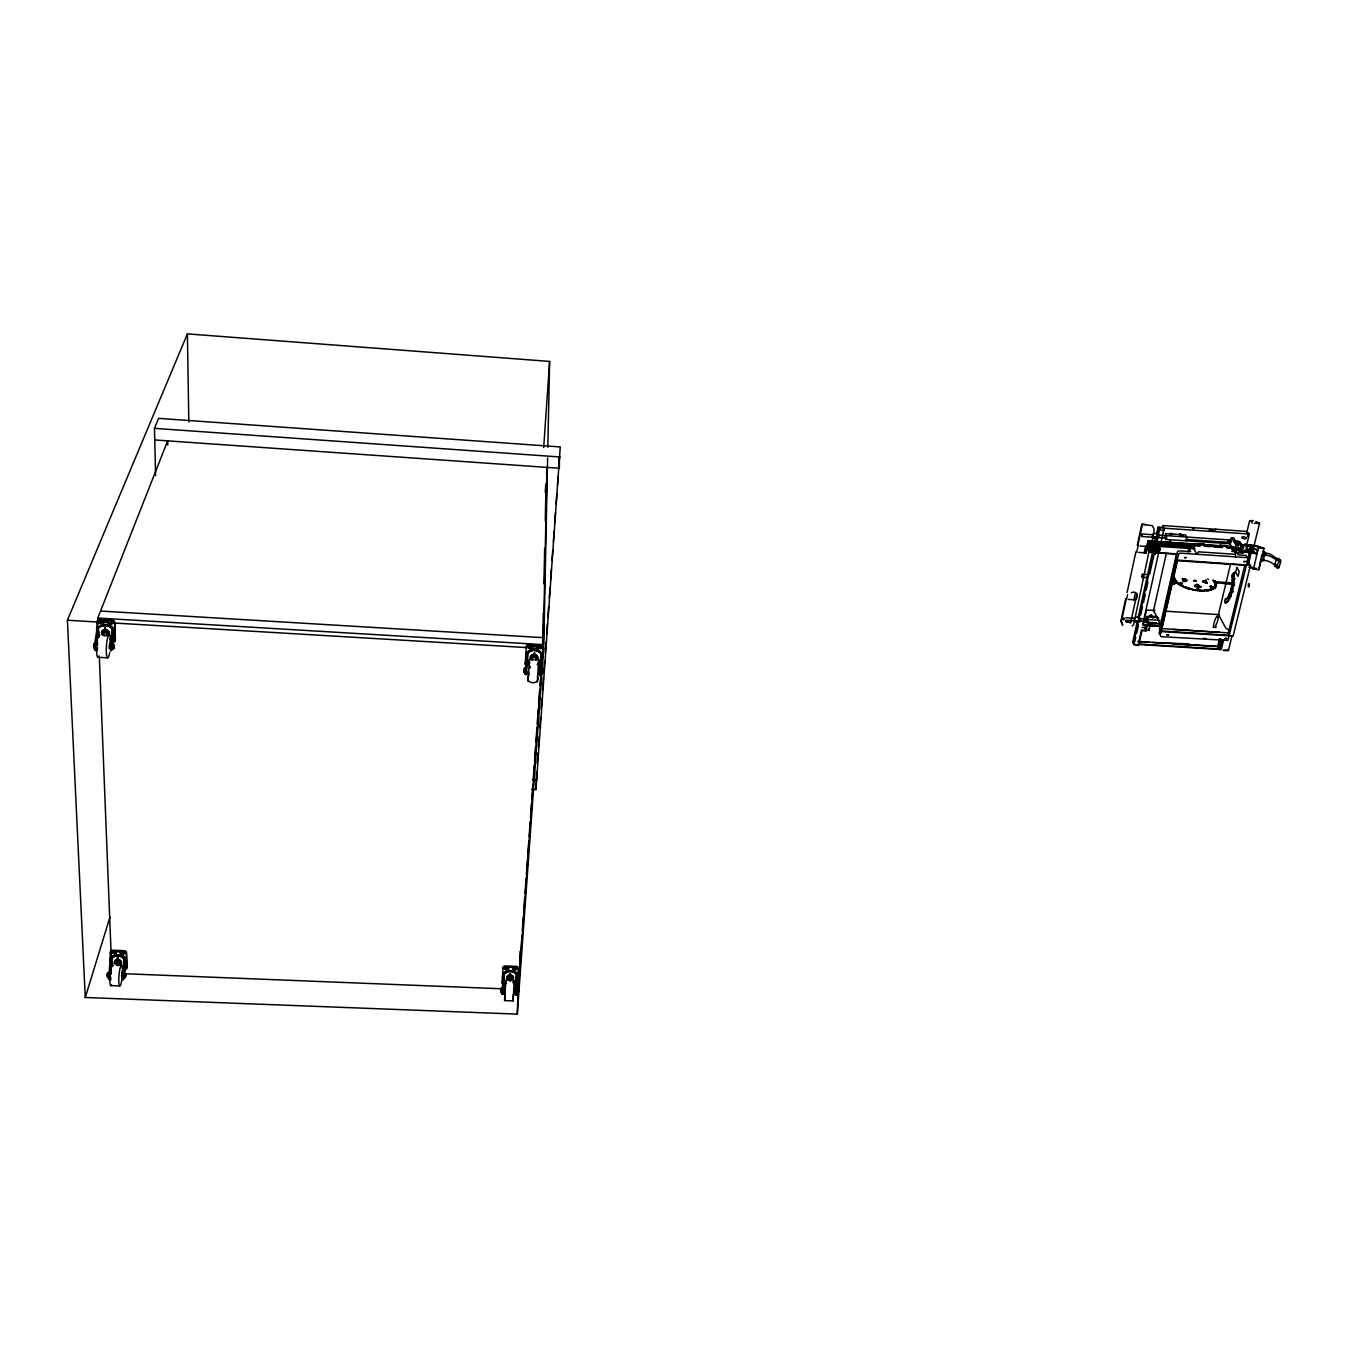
<?xml version="1.0" encoding="UTF-8"?>
<svg xmlns="http://www.w3.org/2000/svg" width="1348" height="1348" viewBox="0 0 1348 1348"><rect width="100%" height="100%" fill="white"/><g stroke="black" fill="none" stroke-linecap="round" stroke-linejoin="round"><path stroke-width="1.5" d="M528.82 674.96L527.826 673.815L528.601 672.079M541.441 662.913L540.278 662.845L540.969 653.241L542.132 653.308L540.868 675.719L542.233 672.686M542.587 669.097L541.256 668.81L541.289 673.427L542.334 673.259L542.334 668.861L542.401 670.714M543.362 669.451L543.16 673.073L543.446 671.237M539.941 685.862L541.222 671.978M541.138 672.618L542.132 653.308M541.222 670.175L541.576 668.81L541.306 670.664M539.739 671.708L539.706 675.651L540.969 653.241M531.735 789.389L535.931 789.608L560.263 446.929L158.592 418.352L154.464 428.344L155.61 475.541M1230.876 594.299L1230.606 596.17M1231.01 593.474L1231.078 595.311M1181.539 583.819C1176.265 583.735 1175.136 580.853 1177.714 582.656M1179.382 583.583L1177.613 583.179M502.164 987.915C500.276 987.814 502.046 996.964 502.416 988.017M1141.503 576.27L1142.447 573.995M1142.649 575.107L1142.396 576.978M542.705 653.19L542.048 662.239M514.228 989.264L518.424 989.432L543.261 644.647L546.985 467.385L546.547 473.654M547.844 447.368L549.613 361.416L187.406 333.883L67.4 620.232L85.261 997.486L517.295 1014.117L543.699 648.59L547.625 457.848M1196.215 581.342L1194.901 580.112L1193.486 580.853L1196.148 581.106M1210.302 590.441C1207.875 589.379 1212.475 590.508 1211.178 588.891M1210.453 590.272C1209.308 588.941 1205.702 591.098 1207.538 589.885C1204.842 590.862 1203.309 591.149 1204.236 590.188M542.553 646.636L543.278 613.155M543.901 583.836L544.676 548.248M545.266 521.036L546.024 485.449M517.649 988.539C518.744 991.454 516.065 985.877 516.554 991.858M525.181 672.5L524.17 672.433L524.439 667.833L525.754 667.9L525.332 674.809L526.63 652.381L527.793 652.466L526.478 674.725M518.761 989.634L518.626 989.28M535.931 789.608L536.639 771.646M536.841 771.663L536.622 780.02L532.426 779.801M539.857 662.508L539.571 663.081A8.341 7.212 1.5 0 1 537.768 664.126L540.666 664.075M516.638 991.808L517.413 993.139L517.598 991.808M535.459 659.964C539.604 655.33 528.837 654.656 532.409 659.779M515.374 989.735L515.492 989.365M515.273 994.133L515.256 994.993L515.256 991.218M534.667 653.494L534.735 652.381L534.027 653.308M536.42 658.666L535.375 656.088M531.618 658.38L532.966 655.937M1234.347 576.961L1233.471 577.011M542.233 672.416L542.064 673.461M1192.997 590.07C1193.132 588.436 1190.335 589.447 1194.277 589.851M527.944 672.029L528.888 674.017M517.295 1014.117L518.036 991.05M518.306 982.658L518.643 972.178M518.424 989.432L519.014 970.745M519.671 963.938L520.075 951.368M1175.961 559.049L1176.13 553.927M512.291 978.817C503.394 968.471 511.785 990.207 511.33 976.424M502.164 992.431L502.197 991.572L500.967 992.381M503.444 989.23L503.107 994.521L503.478 990.46M510.386 973.425L510.066 974.216L510.454 973.425M1280.516 562.588L1280.6 560.229L1278.494 558.426L1276.455 558.561L1274.517 566.278L1278.662 567.946L1280.516 562.588L1276.455 558.561M94.225 647.461L93.821 643.889L95.017 643.35M94.916 646.332L95 645.102L95.034 647.866M500.967 992.212L501.119 989.331M501.068 991.033L501.22 987.966L502.416 988.185M507.876 978.631L509.106 976.34M515.088 989.449L515.189 987.225L515.037 989.415M515.357 990.258L515.593 989.162M516.941 988.505L516.705 993.105M529.882 667.732L529.899 666.637L529.781 667.766M517.733 989.55L517.733 990.645M112.069 649.096L111.294 648.439C113.03 637.958 112.491 651.286 113.434 647.428M113.03 649.146L111.429 649.062L111.412 646.181M113.788 646.821L113.67 648.455M113.906 648.658L114.26 645.524M108.463 975.261C108.48 981.293 104.925 972.211 108.868 972.683M107.924 974.132L107.857 975.244L107.756 972.734M504.995 992.549L505.18 995.464M504.388 992.499L505.23 994.672M122.247 975.767L122.348 977.216M123.325 975.935C126.358 967.392 124.505 984.36 123.51 974.958M123.527 975.851L123.612 977.974M123.763 974.318L123.999 975.396L124.319 973.307M124.724 977.94L124.791 974.284L123.746 973.542M124.673 975.918L124.353 978.008M125.448 976.39L125.634 974.655M504.203 981.192L504.405 981.799A7.667 6.1 -0.5 0 0 505.921 982.827L506.309 982.625M524.439 668.406L524.17 672.433L525.231 672.484M543.16 672.534L543.345 671.692M537.464 676.46C541.205 685.306 523.934 684.312 528.281 675.938M539.52 669.855L539.47 669.383M539.891 671.961L539.756 671.388M539.941 670.276L540.093 669.265M541.155 671.995L541.02 673.41L541.256 671.557M1180.797 585.79C1182.988 585.268 1180.831 585.571 1179.719 584.611M1180.494 585.302L1181.707 584.998M501.928 992.516L502.197 991.589M502.416 988.472L502.332 990.022M518.559 991.117L518.626 989.836M513.302 994.521L513.116 1000.907L514.296 980.485M516.419 992.398L516.335 995.043M541.997 673.478L542.519 670.579M516.773 989.314L516.655 990.578L517.531 973.947L516.469 973.913L515.896 982.018L516.958 982.069L517.531 973.947M517.801 991.151L517.902 988.64M503.967 989.483L504.051 988.151M504.843 994.184L504.624 1000.57L513.116 1000.907M539.486 670.394L539.621 667.209L539.453 669.114M97.342 649.584L97.561 647.63M525.787 668.237L526.63 652.381M514.902 991.538L514.97 992.111M515.037 990.477L515.121 989.415M515.374 991.96L516.469 973.913M515.559 990.544L515.661 989.499M516.436 991.993L516.958 982.069M516.52 991.437L516.351 995.06M516.621 990.595L516.705 988.59L517.902 988.809M518.626 991.066L518.458 992.465M502.181 991.42L502.046 994.47L502.299 990.46M502.282 989.432L503.259 973.374L504.321 973.408L503.343 989.483M503.495 990.106L503.478 989.011M504.017 988.96L503.916 990.78M110.587 979.541L110.772 977.384M514.953 990.241L514.902 991.168L515.003 989.348M515.526 990.999L515.526 990.089L515.559 991.353M539.537 670.007L539.166 674.809L539.419 671.59M502.315 990.831L502.181 988.269M503.377 990.864L503.444 989.752M503.899 990.595L503.68 993.796L503.866 991.134M515.29 990.561L515.559 989.702M517.514 981.344L518.053 974.183M517.413 993.139L517.699 991.066L517.581 992.33M543.278 671.708L543.261 670.765M505.298 986.332L505.77 980.131L504.624 1000.57M503.259 973.374L502.72 981.496L503.781 981.529L504.321 973.408M502.197 992.027L502.265 991.083M516.587 990.123L516.975 988.859M527.793 652.466L527.135 662.07L525.973 662.003M543.682 447.553L549.613 361.416M503.647 978.412A7.33 5.83 -0.5 0 1 508.668 970.055L508.87 967.156L512.695 967.308L512.459 970.729A7.347 5.83 -0.5 0 1 517.143 978.075M526.276 657.302A7.97 6.908 1.5 0 1 532.477 649.18C530.101 643.687 540.447 645.844 536.605 649.871M545.232 492.492L545.822 484.084M528.938 664.918L529.427 659.324L528.096 681.448M518.677 981.277L521.996 935.175M522.299 930.996L523.361 916.32M523.647 912.141L524.709 897.465M525.012 893.286L526.074 878.61M526.377 874.431L527.422 859.754M527.725 855.576L528.787 840.899M529.09 836.704L530.135 822.044M530.438 817.848L531.5 803.189M531.803 798.993L532.848 784.334M533.151 780.138L534.212 765.479M534.516 761.283L535.56 746.624M535.864 742.428L536.925 727.768M537.229 723.573L538.29 708.913M538.577 704.718L539.638 690.058M541.155 669.097L542.199 654.437M542.503 650.241L543.413 637.671L100.544 611.032M542.284 672.399L542.452 671.776M537.245 763.406L538.004 752.959M538.459 746.691L539.217 736.227M539.823 727.869L540.582 717.406M541.188 709.048L541.963 698.584M542.57 690.227L543.48 677.673M543.935 671.405L544.693 660.941M545.3 652.584L546.058 642.12M546.665 633.762L547.423 623.298M547.895 617.03L548.653 606.566M549.259 598.209L550.018 587.762M550.624 579.387L551.383 568.94M551.989 560.566L552.747 550.119M553.354 541.744L554.129 531.297M554.736 522.923L555.494 512.476M556.101 504.101L556.859 493.654M557.465 485.28L558.072 476.922M558.679 468.565L559.437 458.101L559.353 468.245L154.75 439.954M1221.018 640.182L1219.131 647.95L1217.682 646.602L1188.936 644.816L1188.633 643.855L1152.826 642.575M1173.114 644.091L1188.548 645.035L1188.633 643.855M513.908 984.36L514.043 982.49M517.716 989.836L517.666 988.876M1186.762 587.694C1184.269 587.492 1186.055 586.313 1184.875 587.627M543.396 672.096L543.345 672.719M1182.179 585.959L1183.123 585.858M1182.6 586.532L1182.887 585.689M108.362 975.345L107.537 972.885M121.438 976.053L122.415 971.975M124.572 975.986L124.825 974.621M123.477 977.89L124.774 977.671L125.33 975.379M1235.206 578.646L1233.706 579.084M112.743 646.754L112.912 645.422M114.26 646.855L113.973 648.59M109.188 646.534L109.289 645.54M517.649 993.055L517.683 991.471L516.688 992.751M1231.887 584.223A17.44 5.729 -85.6 0 1 1225.399 598.95L1225.18 603.297A21.787 7.161 -85.6 0 0 1232.173 591.25L1233.268 573.49L1232.224 575.731M1214.076 588.84L1213.486 587.593M1232.358 548.872L1231.786 547.844L1226.68 547.473L1225.5 545.485L1220.142 545.114L1219.552 547.608M1229.848 594.957L1229.983 593.979M1246.664 556.454L1245.822 555.393L1238.29 554.87L1236.352 551.618L1231.718 551.399M1248.012 558.729L1247.186 557.651L1180.494 553.169A1.719 1.449 -26.6 0 0 1178.523 554.55L1160.24 635.194L1161.117 636.677L1227.944 640.401L1248.096 558.594M1176.197 558.426L1160.19 628.606L1161.386 631.555L1233.134 636.054L1250.472 565.284L1178.354 560.145L1177.343 561.105M538.442 661.396L538.644 659.863L537.33 681.987M1202.163 591.25C1202.382 589.312 1202.028 591.368 1200.023 590.458M125.954 976.373L126.072 974.638M121.724 975.278L122.331 973.542M110.132 961.444L110.368 957.821L111.48 957.855L110.721 974.301M118.91 964.915C114.9 954.991 116.029 972.767 119.921 962.101C113.737 957.046 116.299 969.802 120.242 962.573M124.522 974.857L125.583 966.752L125.28 958.428L124.168 958.377C124.858 961.36 119.702 978.48 122.719 979.052M125.28 958.428L123.258 979.979L124.252 976.879M113.721 645.861L113.62 648.152M110.368 957.821L108.48 979.389M111.48 957.855L109.609 979.423M96.854 645.22L97.376 643.501L97.663 645.288M1130.652 622.692L1125.799 621.495L1130.652 622.692L1137.021 593.642L1135.252 593.524L1133.887 599.759L1128.377 599.405M112.912 644.58L113.434 628.505L112.221 628.421L109.66 646.568L110.637 650.747M1199.029 591.081L1198.389 588.655L1199.417 591.031M113.434 628.505C113.62 623.787 108.531 658.127 112.255 649.113M98.775 637.52L98.37 627.612L97.157 627.528L94.748 643.687A4.735 0.859 -86.4 0 0 94.545 648.742A4.735 0.859 -86.4 0 0 95.32 650.343M98.37 627.612L95.961 643.754A4.735 0.859 -86.4 0 0 95.877 649.652A4.735 0.859 -86.4 0 0 97.005 649.214M1212.088 586.751L1215.155 587.475L1214.497 586.549M1189.964 588.891L1187.841 588.705L1188.599 588.014M1187.908 588.267L1186.291 588.234M123.612 975.008L123.645 973.829M124.673 975.042L125.145 974.671M125.718 975.093L125.785 974.099M1149.355 548.215L1152.557 547.625L1152.574 548.552M110.014 973.728L110.654 971.52L111.092 973.711M1233.285 589.076L1232.729 588.52M1195.811 590.677C1196.923 590.121 1193.688 589.245 1194.176 590.323M1232.392 575.95L1232.207 574.754L1232.224 576.287A17.44 5.729 -85.6 0 1 1232.139 581.561M1229.966 594.687L1230.101 593.575M1215.829 586.077L1214.801 585.841L1215.98 585.841C1213.133 584.965 1218.659 585.066 1215.155 584.055M109.407 644.597L110.283 642.844M111.598 645.793L111.732 644.866M96.382 644.85L97.781 642.524M96.668 645.119L97.005 644.479M1191.295 588.806L1188.397 588.335M1125.749 598.664L1120.862 621.276L1122.716 625.337L1121.401 621.361L1126.288 598.748M1127.113 592.497L1135.909 551.736M1137.274 545.3L1141.823 524.305M1137.83 545.401L1142.363 524.406L1146.12 524.658M1126.54 599.287L1127.551 594.603M1136.701 552.292L1138.083 545.906M1178.253 554.264L1149.119 552.309L1146.558 547.305L1147.974 540.818L1233.032 546.614M1147.249 546.732L1145.514 546.412L1144.132 552.781L1145.867 553.118L1147.148 546.513L1147.99 548.114L1146.862 546.21L1151.024 546.277M1145.867 553.118L1148.462 541.559L1153.467 541.896L1153.787 543.025M1147.283 548.265L1151.428 548.838M1147.974 540.818L1148.563 542.401L1200.091 545.923L1199.198 544.424L1198.861 545.923M1147.519 549.175L1153.821 549.495M1147.586 548.08L1148.378 541.374L1155.539 541.862L1156.18 543.109M1147.603 549.091L1151.782 549.243M1147.99 548.114L1148.934 542.958L1192.576 545.923M1148.176 550.018L1152.338 550.591M1149.574 543.935L1193.233 547.018L1149.574 543.935L1148.934 542.688L1192.576 545.654M1148.698 553L1133.702 624.613L1132.168 625.927M1150.939 548.282L1150.046 547.558M1152.001 541.222L1153.955 532.291L1153.989 528.82L1152.371 525.771L1142.245 524.153M1152.877 543.21L1151.95 543.665L1151.832 541.845M1192.559 590.053L1198.406 590.34M1153.467 541.896L1155.556 542.418M1137.257 621.647L1132.691 642.356L1134.342 643.737M1138.167 617.553L1146.727 578.629M1147.637 574.534L1152.591 552.006M1154.848 541.761L1155.758 537.667M1156.651 533.572L1158.067 527.186L1162.869 527.506M1153.753 551.669L1133.365 644.176L1138.588 645.254M1155.573 543.463L1158.791 528.871L1159.785 528.467L1158.37 534.87M1152.793 548.754C1157.662 553.64 1152.776 557.583 1154.933 549.698L1152.371 544.761M1134.848 641.446L1135.757 637.351M1136.65 633.24L1138.47 625.051M1140.728 614.806L1142.531 606.6M1143.441 602.505L1145.244 594.299M1146.154 590.205L1147.957 581.999M1149.777 573.81L1154.747 551.265M1155.859 546.395L1155.489 548.08L1160.257 548.282L1159.651 551.029L1155.253 550.725M1156.55 543.059L1157.46 538.964M1154.478 554.23L1156.112 549.495L1153.669 544.761M1154.377 546.816L1156.348 550.81L1155.792 553.303L1154.697 553.236M1156.618 552.882L1155.27 552.292L1156.618 552.882L1157.174 550.372L1154.933 549.698M1155.438 551.551L1158.707 551.77L1159.01 546.665L1158.741 548.299M1158.303 554.382L1142.666 624.899L1161.403 626.079M1159.297 551.096L1159.903 548.35M1161.42 540.262L1164.099 528.18L1162.667 525.518L1246.445 531.415L1249.326 534.044L1246.833 544.272M1146.895 616.794L1151.394 615.042L1152.843 617.991L1150.619 614.991M1145.631 624.832L1144.873 628.286L1146.103 630.881L1141.925 630.611L1138.942 644.024L1220.597 649.079L1222.838 639.828M1145.682 630.375L1147.114 624.68L1145.682 630.375L1141.503 630.106L1138.319 644.462L1221.254 649.584L1223.613 639.879M1161.117 623.753L1147.165 622.877L1147.906 619.541L1146.659 616.98L1158.606 617.738M1229.157 543.682L1165.75 539.453L1166.525 535.982L1165.211 533.538L1185.499 534.92L1186.863 537.363L1186.072 540.834M1146.103 630.881L1146.727 624.916M1151.394 615.042L1151.394 616.356L1157.224 616.727M1145.564 630.106L1149.086 630.072L1150.316 624.394M1166.239 553.775L1153.568 610.425L1160.055 623.585L1160.19 628.724M1170.435 534.499L1170.671 533.42L1171.682 533.825M1170.637 534.87L1170.671 533.42M1171.429 534.92L1171.479 533.471M1179.77 535.139L1180.022 534.061L1181.016 534.482M1180.005 535.442L1180.022 534.061M1159.819 627.696L1175.574 558.038L1177.208 561.071M1180.814 534.111L1180.915 535.695M1160.055 628.471L1161.353 630.982L1229.595 635.279L1228.298 632.886L1160.055 628.471L1159.044 633.189L1160.342 634.352M1177.04 561.088L1175.827 558.797L1177.293 552.276A1.719 1.449 -26.6 0 1 1179.264 550.894L1190.655 551.652L1188.852 548.4L1188.06 551.888M1161.353 630.982L1177.427 560.701L1246.664 565.351M1237.144 547.827L1237.194 550.018L1243.008 551.079A13.632 5.426 12.2 0 0 1244.962 544.761M1173.653 578.663L1175.001 579.202L1173.653 577.989M1174.816 583.836L1173.046 583.937L1171.682 582.319M1173.434 584.021L1174.917 583.347M1174.327 579.168L1175.844 580.162L1174.31 580.129M1174.731 579.893C1175.911 582.589 1177.31 580.247 1175.068 581.426M1173.771 578.696L1174.95 579.017L1173.788 579.185M1175.035 580.449L1176.383 581.072L1175.304 580.937M1175.422 579.471L1174.007 579.926M1175.557 581.544L1177.023 581.578M1176.551 582.471L1176.905 581.662M1177.394 583.195L1176.804 582.42M1178.337 583.92L1178.405 582.892L1176.973 583.094M1181.05 583.347L1178.506 584.392L1179.618 583.701M1180.764 584.594L1179.702 585.066M1179.483 583.819L1180.983 582.538L1182.314 583.768M1181.606 582.808L1180.831 582.757M1184.943 580.988C1183.106 584.291 1180.932 574.636 1184.285 581.005M1180.814 583.6L1182.213 583.465M1191.699 546.378L1191.093 543.884L1191.699 546.378L1194.766 546.58M1185.094 579.623L1185.465 581.224M1183.948 587.071L1185.414 586.751M1185.33 579.135C1188.397 580.499 1186.628 580.769 1186.847 580.162M1185.751 587.762L1186.847 587.324M1186.678 587.846L1188.498 588.453M1187.841 588.705L1188.228 587.795M1189.593 588.2L1189.812 589.278M1190.267 589.228L1191.16 588.655L1190.958 589.615M1195.474 585.403L1199.872 586.228M1197.108 584.425L1196.316 584.375M1196.839 588.638L1198.321 588.756M1197.226 590.373L1197.934 590.373M1197.395 590.845L1197.732 589.935M1198.187 589.447L1197.782 588.166M1200.596 587.088L1194.968 586.515M1200.461 590.188L1200.933 590.997L1199.754 590.879M1202.298 581.544L1203.478 580.87M1202.753 581.881L1203.174 581.156M1202.5 591.182L1200.31 590.138L1200.579 591.132M1203.983 582.555L1203.865 580.668M1202.18 590.289L1204.253 590.98M1204.337 590.609L1202.231 590.71M1205.5 580.348C1208.027 580.449 1203.056 579.707 1205.685 582.926M1205.87 590.576L1206.898 590.491L1204.337 590.121M1206.039 580.331L1207.201 583.33M1206.713 590.845L1208.078 590.795M1208.516 589.716L1208.01 590.677L1209.813 589.396M1208.718 589.666L1209.021 590.66L1208.01 590.053M1210.319 586.801L1211.111 586.296L1210.1 586.464M1219.805 547.355L1220.159 545.856L1221.035 547.355M1210.319 589.127L1210.352 590.154L1211.633 589.464L1209.796 589.447M1210.184 586.582L1211.026 586.919L1210.807 585.757M1211.414 589.817L1211.751 588.705L1212.475 589.565M1214.986 581.595L1214.009 581.291M1214.902 580.921L1213.335 580.937L1214.144 580.651M1212.02 588.756L1215.171 587.29M1216.267 584.51C1214.413 585.133 1216.385 581.072 1214.329 582.336M1214.059 588.318L1212.812 587.964L1213.217 589.009M1215.593 581.847L1214.43 581.864L1215.677 582.454L1214.7 583.044L1216.098 582.606L1216.115 584.931M1214.043 587.088L1214.615 588.082L1211.852 586.801M1215.34 583.718L1214.666 586.902L1215.643 587.155L1214.228 587.458L1215.323 587.779L1214.346 586.869M1215.492 582.252L1214.784 582.825L1215.677 582.454M1215.727 583.347L1214.885 582.724L1215.812 582.976M1215.155 587.475L1214.346 586.97L1215.256 587.054M1214.683 586.852L1215.643 586.346L1214.784 585.925M1214.75 586.329L1215.66 586.515L1214.75 586.195M1243.126 546.109A10.228 4.061 12.2 0 1 1240.615 549.681L1238.155 548.855L1238.121 545.266L1233.69 537.818L1231.533 537.667L1228.82 542.166L1229.915 544.019L1231.061 540.346L1230.286 544.643L1233.808 550.624L1235.964 550.759M122.382 974.722L122.837 973.964M1230.505 564.239L1218.424 614.57L1225.602 627.73L1229.713 631.049M1246.344 549.849A13.632 5.426 12.3 0 1 1242.519 553.084L1235.004 552.629L1235.964 545.114L1231.533 537.667M1237.194 550.018L1237.43 549.024L1239.503 549.883L1238.121 549.58M1238.576 550.338L1238.239 548.265L1239.132 548.232A7.953 3.168 12.2 0 0 1235.543 542.199M1235.846 556.893L1235.358 554.314L1198.524 551.837L1196.872 554.264L1193.25 547.726L1194.901 545.3M1238.256 550.978L1239.435 548.417A8.374 3.336 12.2 0 0 1241.491 545.502M1238.812 550.136L1239.048 549.125M1239.267 550.877L1240.733 549.175A10.228 4.061 12.2 0 0 1243.244 545.62M1217.682 646.602L1219.552 638.834M1222.316 640.266L1220.429 648.017L1218.878 647.714L1218.188 646.4L1219.974 639.019M1218.525 646.77L1220.395 639.019M1218.878 647.714L1220.934 639.289M1246.681 532.949L1249.663 520.682L1252.831 520.901M1242.266 553.118L1242.755 551.13M1221.692 640.384L1220.479 649.534M1247.439 536.673L1248.433 532.595M1246.142 544.963L1250.978 545.3L1246.142 544.963L1246.9 546.21L1251.736 546.53M1250.792 552.865L1251.669 546.783L1246.9 546.21M1228.298 632.886L1244.827 565.065M1240.042 551.972L1254.735 552.865L1249.242 552.714L1247.81 558.561M1249.529 552.764L1250.978 546.513L1252.006 547.794L1247.911 564.576M1251.247 546.547L1251.567 545.232L1253.994 545.401A7.549 2.982 12.5 0 1 1256.606 545.771L1257.128 545.889A7.549 2.982 12.5 0 1 1259.605 546.681L1264.053 548.35L1258.762 569.732L1253.185 568.991A3.741 1.517 12.6 0 0 1248.871 567.373M1252.393 552.983A3.758 1.5 12.5 0 1 1256.521 554.399L1257.499 550.405A3.758 1.5 12.5 0 0 1253.37 548.99L1251.753 548.889L1252.494 545.889L1254.112 545.991A3.758 1.483 12.5 0 1 1258.442 547.608L1253.421 569.378M1248.602 564.003L1252.494 545.889M1231.904 636.222L1228.399 650.562L1223.377 650.494M1253.589 547.608L1259.571 523.192M1253.455 551.214L1245.282 550.422M1253.876 551.888L1245.552 551.332M1254.634 552.95L1251.702 547.878M110.266 973.778L110.822 973.761M1262.992 550.944A5.122 2.039 12.5 0 1 1265.57 553.202A5.122 2.039 12.5 0 1 1263.143 554.567A3.084 1.23 12.6 0 0 1262.082 554.803L1258.762 569.732M1276.725 564.778L1274.298 564.61A20.321 8.172 12.6 0 0 1268.637 561.358A6.437 2.578 12.7 0 0 1265.081 560.549L1263.009 560.313L1264.778 554.972A5.392 2.14 12.5 0 0 1265.604 553.489L1266.53 553.236A5.544 2.207 12.6 0 1 1271.855 555.073L1276.489 558.443M1233.808 550.624L1234.92 546.884L1235.004 552.629M1189.357 589.228L1190.351 588.874M1184.42 586.835L1182.6 586.464M1215.104 585.824L1215.947 585.891M105.262 627.679L105.599 628.674L104.622 627.983M1213.166 589.261L1212.442 588.453L1213.419 588.503M120.006 963.399L119.028 960.955M117.158 958.26L118.388 958.31L117.495 957.687M115.372 963.213L116.72 960.854M118.118 957.72L117.242 958.26L118.102 958.714M110.148 977.334L110.62 980.35M1186.745 588.318L1186.442 587.694M109.963 957.484L109.963 961.966M1230.926 595.648L1230.387 596.793M1214.767 627.663C1222.316 612.986 1215.256 611.958 1213.284 627.443M1248.265 584.392C1250.169 580.752 1249.208 590.255 1248.13 585.858M85.261 997.486L109.913 917.263M115.085 952.514L111.614 951.924L114.462 951.823M1216.688 616.474L1218.238 617.064M122.095 952.446C121.623 954.805 127.453 952.783 124.505 951.772M1240.783 545.384L1243.901 545.586M1210.437 586.043L1211.077 586.801M1210.335 586.414L1211.397 586.279M1183.864 587.172L1182.988 586.599M1205.5 582.909L1203.781 580.499L1205.938 582.858M1199.619 585.925L1194.766 586.026L1198.102 585.251M1195.44 585.032L1198.743 585.251M124.808 974.368L125.195 973.425M1184.235 578.932L1185.97 580.769M1185.128 579.151L1186.51 581.072M1260.296 561.796L1260.498 561.257A3.084 1.23 12.6 0 1 1261.543 561.021A5.106 2.039 12.6 0 0 1263.817 560.161M106.492 635.767C111.699 630.342 99.112 630.072 103.965 635.633M107.688 633.998L106.627 631.353M96.871 647.562L97.376 650.545M102.633 633.695L104.099 631.201M527.691 646.063L529.815 647.849L531.078 647.175M1171.985 545.3L1171.564 544.558M1193.856 527.894L1193.384 529.141L1193.182 527.624M538.661 648.321L541.862 647.31M98.05 624.326L97.797 618.024L167.674 440.847L167.759 445.042M1215.643 529.393L1215.155 530.64L1216.048 529.191M1172.103 584.206L1170.553 582.825M1178.506 584.392L1179.702 583.937M513.487 981.984C511.886 984.95 519.721 982.962 514.178 981.967M1147.62 574.973L1144.115 574.012M93.551 646.248L93.635 645.035M94.495 645.102L94.697 643.35L93.821 643.889M94.967 647.478L93.753 648.034M111.244 647.276L111.328 646.063M107.099 975.834L107.166 974.722M1234.06 576.236L1233.926 573.456L1235.206 572.108L1233.656 574.989M1230.252 593.255L1229.612 595.883L1230.808 596.001M1230.151 593.76L1229.999 595.462M123.308 976.491L123.376 975.362M125.364 974.823L125.28 975.952M516.52 991.033L516.587 989.954M517.767 991.69L517.834 990.595M524.321 669.552L524.237 670.731L524.372 669.518M541.155 671.692L541.222 670.512M1214.902 583.01L1215.862 583.077L1215.222 584.206L1216.3 583.836M1215.205 585.689L1216.3 585.217L1215.104 584.948M1214.632 588.284L1213.503 587.475M1215.643 587.155L1214.565 586.414M124.555 976.542L124.623 975.413M108.346 975.885L108.413 974.773M512.695 967.308L508.87 967.156M112.609 647.36L113.333 644.428M107.099 634.554L107.958 633.274M1141.874 536.42L1141.992 534.01L1141.773 536.487L1166.93 538.189M1210.656 589.143L1211.633 589.464M1134.275 620.67L1134.477 618.429M511.431 979.036L512.324 977.991M112.996 628.825A8.476 7.01 16.1 0 0 105.616 624.832A8.476 7.01 16.1 0 0 98.488 627.966L98.792 627.427M1166.694 643.434L1167.419 642.524M98.623 627.882L99.095 627.342A8.846 7.313 16.1 0 1 111.48 628.084L113.097 629.246M112.524 637.587L114.159 634.942L114.024 631.1M120.242 951.621L116.231 951.452L120.242 951.621L120.343 954.603A7.7 5.948 9.1 0 1 126.021 962.152M1233.437 573.675L1234.937 572.091M120.326 954.62L120.174 955.125A7.717 5.948 9.1 0 1 126.072 961.141M1211.178 588.806L1212.728 588.436M1213.082 588.419L1214.093 588.638M1184.336 587.189L1185.768 586.953M1200.411 586.869L1201.287 586.734L1194.918 586.346M1235.139 541.222L1233.824 540.834L1235.998 541.576A9.807 3.892 12.2 0 1 1240.312 543.362M110.317 621.984C108.261 624.815 116.181 623.046 112.592 621.479M107.941 620.99L103.56 620.72L107.941 620.99L108.059 624.528A8.459 7.01 16.1 0 1 113.249 628.151M1209.426 590.07L1208.448 589.733M1172.255 545.064L1171.361 545.182M111.85 957.569L112.137 957.636A8.054 6.218 9 0 1 123.477 958.091L123.965 958.596A6.706 5.173 9.1 0 0 114.9 956.187M538.408 647.192C547.541 646.939 532.78 649.787 541.761 647.562M527.068 662.525L526.798 663.957L529.309 663.671M514.127 968.1L517.211 967.797L514.363 969.044M503.613 981.226L503.512 983.181L505.972 982.861M1178.556 583.414L1177.596 583.65M114.108 645.153L114.395 645.995M114.277 645.17L113.266 644.967M1227.961 539.857L1227.725 542.3L1227.961 539.857L1156.584 534.988M1234.616 583.044L1217.109 581.898L1216.806 582.757L1234.515 584.695M1217.025 583.532L1217.244 581.982M1211.599 588.79L1212.459 589.076M1206.898 590.491L1205.702 590.036M1182.145 586.414L1183.072 586.228L1181.707 585.959M1181.337 585.824L1182.887 585.622M1175.894 582.168L1176.939 581.932L1175.81 581.729M1279.387 567.07L1276.876 568.064L1278.814 560.347L1280.6 560.229M1195.036 585.773L1199.501 586.228M1195.204 584.796L1198.439 584.83L1196.805 584.577M1183.83 579.219L1184.707 581.359L1184.353 578.915M540.75 653.039L540.295 652.904A8.341 7.212 1.5 0 0 528.517 652.213L527.102 653.173A8.324 7.212 1.5 0 1 540.312 652.348M1214.936 585.588C1217.969 585.925 1213.773 583.195 1216.519 584.055M1213.402 580.466L1214.514 580.786M1215.003 583.263L1216.233 583.313M1173.956 578.798L1174.782 578.528M1263.666 559.437L1262.756 559.69A5.392 2.157 12.6 0 1 1261.593 559.791M1174.614 580.668L1175.793 580.365M1215.138 583.937L1216.065 584.24M529.292 664.362L526.36 663.924L529.107 662.778M107.486 977.081L108.581 977.03M1209.122 589.801L1210.319 589.902M1214.346 582.235L1215.61 582.336M1175.136 579.943L1174.243 579.522L1175.22 579.522M1215.121 584.442L1216.014 584.746M101.875 622.911L98.556 621.479L101.825 621.462M1177.09 583.027L1176.585 582.926M1238.155 548.855L1239.014 548.737A7.953 3.168 12.2 0 0 1237.295 543.362M1239.722 549.091L1240.43 548.99A9.807 3.892 12.2 0 0 1242.839 545.586M1278.039 559.555L1275.596 559.386A20.338 8.139 12.6 0 0 1269.934 556.134A6.454 2.561 12.7 0 0 1266.379 555.325L1264.306 555.106M1175.877 581.696L1176.855 581.611M1274.517 566.278L1276.556 566.126M103.543 624.714L103.56 620.72M511.296 977.249L509.072 977.148M118.793 961.781L116.467 961.697M1215.222 581.106L1214.026 580.937M1179.601 584.358L1180.545 584.425M1179.382 584.611L1180.494 584.695M1182.078 583.482L1181.185 583.347M535.358 656.779L532.949 656.644M106.357 632.06L103.83 631.909M1223.428 650.275L1228.449 650.326L1227.59 649.635M1141.975 577.601L1147.586 577.534M1254.348 523.31L1259.504 523.445L1258.661 522.552M124.471 966.718L125.583 966.752M124.471 973.711L501.658 988.775M110.688 985.607L119.584 985.961M1174.024 578.899L1174.967 578.949M532.831 779.582L536.656 779.784M113.788 638.396L112.558 637.806M524.541 670.158L525.383 670.175M97.983 657.285L107.671 657.841M97.797 618.024L543.261 644.647M67.4 620.232L543.699 648.59M1137.729 641.412L1218.188 646.4M1138.976 641.715L1148.867 642.322M1138.639 645.018L1133.954 644.732L1134.393 643.501L1132.741 642.137M118.001 963.989L119.146 964.09M1154.832 610.492L1146.508 609.97L1143.289 624.461L1161.976 625.641M1165.262 611.166L1219.435 614.637M1134.342 617.738C1143.188 613.947 1142.228 626.213 1134.022 621.209M1125.85 617.755L1134.072 618.277M1138.184 618.53L1148.462 619.17M1147.906 619.541L1159.87 620.299M1125.715 620.181L1148.328 621.613M1144.132 622.018L1156.567 622.81M1147.266 625.674L1160.881 626.534M1142.042 627.376L1145.783 627.612M1135.673 599.86L1133.887 599.759C1138.437 600.955 1138.487 589.261 1131.326 592.766M1138.555 552.41L1145.749 552.899M1254.803 568.249L1256.403 568.351M1233.808 574.315L1233.926 573.456M1147.856 576.893L1146.676 576.742M1216.098 582.606L1214.986 582.471M1209.223 530.236L1213.183 530.505M1162.819 527.759L1157.999 527.422L1159.718 528.719L1159.297 529.865L1164.116 530.185M1164.099 528.18L1249.326 534.044M1180.713 535.324L1183.308 535.661M1152.658 534.179C1162.38 530.522 1160.038 543.076 1152.119 537.313M1229.427 539.689L1231.566 539.823M1141.992 534.01L1152.388 534.701M1185.802 539.47L1227.725 542.3M1235.964 545.114L1238.121 545.266M1252.865 546.513L1251.567 545.232M1258.678 547.979L1264.053 548.35M1233.049 546.884L1147.974 541.104L1150.484 546.109L1149.844 544.424L1193.536 547.389M1148.681 542.182L1200.293 545.67L1199.181 543.682L1204.556 544.053L1205.685 546.041L1221.288 547.103L1220.142 545.114M1236.082 548.13L1239.638 549.327M1204.185 546.21L1210.302 546.631M1214.38 546.9L1222.552 547.457M1226.629 547.726L1234.802 548.282M1251.129 549.394L1246.496 548.956L1246.361 545.232M1231.87 549.613L1236.065 549.9M1244.474 550.456L1253.573 551.113M1193.553 547.676L1149.81 544.558L1193.519 547.794M1250.405 552.242L1252.292 552.377A7.532 2.999 12.5 0 1 1254.887 552.747L1255.409 552.865A7.532 2.999 12.5 0 1 1256.926 553.303M1150.467 545.889L1195.053 548.821M1146.878 545.991L1159.078 546.799M1139.936 546.024L1151.04 546.563M1146.558 547.305L1150.788 547.49M1158.623 548.417L1155.371 548.198L1155.91 546.479M1147.249 548.4L1151.428 548.552M1159.246 549.276L1155.994 549.057L1159.128 549.394M1148.142 550.153L1152.338 550.304M1152.692 550.995L1148.412 550.928L1152.658 551.113M1155.438 551.18L1158.69 551.399L1158.185 550.422L1157.865 552.292L1154.613 552.073L1157.797 552.174L1158.185 550.793L1158.707 551.77M1149.119 552.023L1178.236 553.994M111.732 644.327L112.019 645.389M154.464 428.344L560.178 456.989M1252.899 520.665L1250.775 520.513L1252.208 523.176M1174.698 578.326L1174.799 578.444M1215.98 583.162L1215.138 583.6M1215.879 583.532L1214.986 583.347M1173.417 578.444L1174.597 578.747M1193.603 546.766L1192.761 546.58M1242.671 546.041L1241.407 545.738M1212.829 580.28L1214.043 580.6M1215.289 584.998L1216.098 586.043M1216.401 584.729L1215.407 584.51L1215.913 585.706M124.572 968.471L125.6 968.201L125.078 967.173M112.71 641.058L113.839 640.755L113.266 639.542M1236.504 540.683L1236.824 540.75A13.632 5.426 12.2 0 1 1240.042 541.862M1234.819 541.121L1236.099 541.424A10.228 4.061 12.2 0 1 1240.598 543.295M1255.291 553.354L1254.769 553.236A7.532 2.999 12.5 0 0 1252.157 552.865M1208.499 579.236L1207.606 578.983M1214.329 587.307L1215.323 587.779M1255.729 521.541L1259.2 522.957M1242.165 544.39L1241.154 543.884M538.374 663.368L540.497 665.154L537.212 664.463M1182.769 578.511L1183.999 581.207M1183.493 581.392L1182.263 578.578M1215.205 584.729L1216.065 585.066M1215.121 585.099L1215.98 585.42M1213.301 588.655L1211.953 588.857M1214.38 582.353L1215.306 582.134M530.505 646.366C532.207 652.011 523.513 643.889 530.96 647.428M1233.285 584.813L1234.532 585.386M1206.898 583.212L1205.752 580.904M1185.263 581.123L1183.864 578.932M1214.666 587.863L1213.84 587.458L1214.851 587.644M1185.532 579.539L1186.291 580.904M1175.17 582.606L1173.03 580.23M1175.068 583.094L1172.912 580.718M1171.564 582.808L1173.046 583.937M516.267 973.593L515.829 973.627A7.667 6.1 -0.5 0 0 504.995 973.189L502.838 975.329L503.293 979.979M513.133 982.119L515.408 982.962L516.2 981.984M111.328 964.612L112.491 966.482M1246.782 561.071L1250.607 566.008M98.252 635.784L99.162 636.812M115.625 962.388L116.518 963.517M1230.252 596.473L1229.949 595.108M1152.725 534.752L1152.489 537.212L1158.101 537.06M102.903 632.987L103.594 633.914M507.893 977.805L508.904 979.373M1232.375 590.289L1233.471 591.873M123.965 958.596L125.819 960.45L125.92 963.685A8.054 6.201 9.1 0 0 121.017 955.968A8.054 6.201 9.1 0 0 111.109 958.226M527.388 661.363L527.809 662.39A8.341 7.212 1.5 0 0 529.461 663.637M531.634 657.672L532.174 658.565M1256.505 549.866L1252.376 547.928M1250.978 545.3L1251.669 546.783M1251.753 548.889L1253.269 548.383A7.532 2.999 12.5 0 1 1255.864 548.754M1250.775 548.535L1251.517 549.782M1250.236 547.911L1251.247 549.765M508.685 970.071L508.668 970.56A7.347 5.83 -0.5 0 0 503.63 978.934M1204.59 544.794L1205.432 546.294M1216.115 586.565L1214.801 586.195L1215.812 586.498M1204.607 582.218L1203.73 580.651L1204.64 582.589M1228.045 632.869L1229.342 635.262M1219.586 632.347L1172.811 629.398M1169.407 539.604L1171.345 543.21M1164.453 536.993L1165.75 539.453M124.117 974.773L125.128 975.329L125.246 974.284M1154.747 548.754L1155.27 549.765M1152.692 549.259L1155.118 554.011M1151.175 547.153L1155.219 553.405M1150.535 547.608L1153.939 554.197M123.949 973.374L124.067 974.318M1145.935 620.299L1147.165 622.877M1148.344 628.539L1149.086 630.072M503.31 979.844A7.667 6.1 -0.5 0 1 506.68 971.638A7.667 6.1 -0.5 0 1 516.975 974.284L517.784 977.502L515.222 982.237A7.667 6.1 -0.5 0 1 513.571 983.147M1230.892 593.187L1231.044 594.401M1230.084 596.574L1229.966 595.294M96.82 644.007L97.123 645.153M111.968 644.361L112.137 645.844M116.349 954.451L116.198 954.957A7.717 5.948 9.1 0 0 111.648 957.569M108.514 976.66L108.43 975.716M112.625 647.209L112.794 648.405M112.659 648.017L112.71 648.894M99.381 657.959L111.227 956.389M97.713 631.033L97.326 621.394A2.46 2.039 16.5 0 1 99.685 619.473L112.305 620.232A2.46 2.039 16.2 0 1 114.816 622.439L115.422 639.744A2.443 2.022 15.8 0 1 113.08 641.648M97.528 633.627L97.073 622.085A2.46 2.039 16.5 0 1 99.415 620.147L112.053 620.906A2.46 2.039 16.2 0 1 114.546 623.113L115.17 640.418A2.443 2.022 15.7 0 1 112.828 642.339M110.603 961.006L110.266 952.682A2.241 1.736 9.3 0 1 112.423 951.014L124.016 951.503A2.241 1.736 9.1 0 1 126.308 953.339L126.813 967.898A2.224 1.719 8.8 0 1 124.673 969.549M97.157 627.528L97.393 633.341M96.753 632.465L96.668 627.191L96.921 632.01L97.949 628.353A8.846 7.313 16.1 0 0 97.342 633.83M116.231 951.452L116.349 954.435A7.7 5.948 9.1 0 0 111.227 961.562M112.221 628.421L112.507 636.037M124.168 958.377L124.454 966.28M187.406 333.883L188.821 421.975M109.154 647.546L109.171 648.506M1265.233 554.567A5.122 2.039 12.5 0 1 1262.806 555.932A3.084 1.23 12.6 0 0 1261.745 556.168M1263.699 552.832A5.122 2.039 12.5 0 1 1264.508 553.405M1261.037 559.808A3.084 1.23 12.6 0 1 1261.88 559.656A5.106 2.039 12.6 0 0 1263.683 559.218M1249.798 566.851A7.498 3.033 12.6 0 1 1251.365 567.12L1251.871 567.238A7.498 3.033 12.6 0 1 1252.899 567.525M1257.92 549.327A7.532 2.999 12.5 0 1 1258.392 549.495M1265.502 554.82A5.392 2.14 12.5 0 1 1264.592 555.713L1263.666 555.966A5.392 2.14 12.5 0 1 1261.206 555.999M1264.222 552.983A5.392 2.14 12.5 0 1 1264.98 553.607M1244.996 543.648A2.848 1.129 12.3 0 1 1244.204 545.03A2.848 1.129 12.3 0 1 1240.48 544.154A2.848 1.129 12.3 0 1 1240.598 542.637M1193.839 547.204A2.123 0.859 11.9 0 1 1191.396 546.26A2.123 0.859 11.9 0 1 1192.306 545.333M1193.957 546.715A2.123 0.859 11.9 0 1 1191.379 545.283A2.123 0.859 11.9 0 1 1194.496 545.215M1235.644 542.064A8.374 3.336 12.2 0 1 1240.649 544.525M1235.981 541.913A10.228 4.061 12.2 0 1 1240.48 543.783M1241.255 546.951A9.79 3.909 12.3 0 1 1242.586 549.175M1240.885 547.979A8.374 3.336 12.3 0 1 1241.188 548.922M1233.538 586.616A8.796 2.932 -85.6 0 1 1233.555 584.375M1233.774 582.1A8.796 2.932 -85.6 0 1 1234.195 579.96M1206.072 638.379A1.921 1.112 16.9 0 1 1203.478 638.227M1215.593 626.786A2.224 1.281 16.9 0 1 1216.115 627.494M1232.409 581.561A18.249 5.999 -85.6 0 0 1232.493 576.034L1233.032 574.248L1233.42 575.208A20.978 6.892 -85.6 0 1 1225.214 602.472L1225.366 599.759A18.249 5.999 -85.6 0 0 1232.139 584.358M518.34 968.976A2.123 1.702 -0.6 0 0 516.335 967.19L505.264 966.735A2.14 1.702 -0.3 0 0 503.023 968.336M512.493 970.206A7.33 5.83 -0.5 0 1 517.16 977.553M515.088 984.748A2.123 1.685 -0.7 0 0 517.329 983.147L518.373 968.184A2.123 1.702 -0.6 0 0 516.368 966.398L505.298 965.943A2.14 1.702 -0.3 0 0 503.057 967.561L502.063 982.54A2.123 1.685 -0.4 0 0 504.068 984.31M504.101 983.518A2.123 1.685 -0.4 0 1 502.096 981.748M517.362 982.372A2.123 1.685 -0.7 0 1 515.121 983.973M509.055 980.434A3.404 2.713 -0.5 0 1 507.252 976.373A3.404 2.713 -0.5 0 1 512.644 976.036A3.404 2.713 -0.5 0 1 511.65 980.266M509.055 980.299A3.404 2.713 -0.5 0 1 507.269 976.255A3.404 2.713 -0.5 0 1 512.661 975.901A3.404 2.713 -0.5 0 1 511.65 980.131M504 973.374A7.347 5.83 -0.5 0 1 513.335 971.268A7.347 5.83 -0.5 0 1 517.143 978.345M515.054 980.872A7.347 5.83 -0.5 0 1 513.47 981.732M503.613 979.204A7.347 5.83 -0.5 0 1 503.175 974.756M503.984 973.896A7.347 5.847 -0.5 0 1 513.318 971.79A7.347 5.847 -0.5 0 1 517.11 978.867M516.284 980.232A7.347 5.847 -0.5 0 1 515.037 981.395M503.596 979.726A7.347 5.847 -0.5 0 1 503.158 975.278M515.071 980.619A7.347 5.83 -0.5 0 1 513.487 981.479M504.809 973.778A6.386 5.072 -0.5 0 1 507.269 972.026M513.655 972.279A6.386 5.072 -0.5 0 1 515.863 974.233M504.826 973.526A6.386 5.072 -0.5 0 1 507.286 971.756M512.173 971.453A6.386 5.072 -0.5 0 1 515.88 973.981M516.975 974.284A7.667 6.1 -0.5 0 1 513.605 982.49M121.876 979.49A10.565 1.651 -85.1 0 1 119.028 984.411A10.565 1.651 -85.1 0 1 120.039 968.42A10.565 1.651 -85.1 0 1 122.516 969.111M111.631 984.866A10.565 1.702 -85 0 1 110.081 975.194A10.565 1.702 -85 0 1 113.266 965.454M124.892 968.74A2.224 1.719 8.8 0 0 127.049 967.106L126.527 952.547A2.241 1.736 9.1 0 0 124.235 950.711L112.659 950.239A2.241 1.736 9.3 0 0 110.502 951.89L110.924 962.304A7.717 5.948 9.1 0 1 110.856 959.254M118.051 965.202A3.572 2.763 9 0 0 121.253 961.613A3.572 2.763 9 0 0 115.608 960.062A3.572 2.763 9 0 0 116.299 964.629A3.572 2.763 9 0 1 115.574 960.197A3.572 2.763 9 0 1 121.253 961.613A3.572 2.763 9 0 1 118.085 965.067M112.743 963.197A6.706 5.173 9.1 0 1 111.918 959.22M112.524 957.99A6.706 5.173 9.1 0 1 113.552 956.962M124.808 959.742A6.706 5.173 9.1 0 1 125.078 961.107M112.659 963.466A6.706 5.173 9.1 0 1 111.833 959.49M112.457 958.26A6.706 5.173 9.1 0 1 113.468 957.215M114.816 956.44A6.706 5.173 9.1 0 1 119.871 956.136M121.505 956.726A6.706 5.173 9.1 0 1 124.016 958.731M111.564 957.838A7.717 5.948 9.1 0 1 119.113 955.193A7.717 5.948 9.1 0 1 125.684 959.843M112.912 965.64A7.717 5.948 9.1 0 1 111.648 964.359M110.502 961.326A7.717 5.948 9.1 0 1 110.705 959.776M112.592 957.164A7.717 5.948 9.1 0 1 119.938 955.917A7.717 5.948 9.1 0 1 125.532 960.383M125.853 961.933A7.717 5.948 9.1 0 1 125.634 963.483M111.058 962.084A7.717 5.948 9.1 0 1 110.94 958.984M112.693 965.808A8.054 6.201 9.1 0 1 111.362 964.477M110.165 961.309A8.054 6.201 9.1 0 1 110.384 959.692M123.814 966.937A8.054 6.218 9 0 1 122.179 967.864M543.008 648.051A2.308 2.005 1.3 0 0 540.834 645.894L528.804 645.187A2.325 2.005 1.9 0 0 526.36 647.057M541.913 654.639A7.97 6.908 1.5 0 1 541.643 658.195M536.639 649.416A7.97 6.908 1.5 0 1 541.239 652.921M541.795 664.834A2.308 1.988 1.2 0 1 539.352 666.687M527.388 665.979A2.308 1.988 1.7 0 1 525.215 663.856L526.377 646.383A2.325 2.005 1.9 0 1 528.82 644.513L540.851 645.237A2.308 2.005 1.3 0 1 543.025 647.377M527.405 665.305A2.308 1.988 1.7 0 1 525.231 663.182M541.812 664.143A2.308 1.988 1.2 0 1 541.424 665.12M532.713 659.779A1.736 1.517 1.5 0 1 532.864 657.656A1.854 1.601 1.5 0 1 535.409 657.672A1.854 1.601 1.5 0 1 535.24 659.947A1.736 1.517 1.5 0 0 535.324 657.79A1.736 1.517 1.5 0 0 532.864 657.656A1.854 1.601 1.5 0 0 532.629 659.795M531.264 659.88A3.707 3.201 1.5 0 1 531.348 655.549A3.707 3.201 1.5 0 1 536.352 655.263A3.707 3.201 1.5 0 1 537.127 659.56M531.281 659.762A3.707 3.201 1.5 0 1 531.584 655.229A3.707 3.201 1.5 0 1 536.824 655.549A3.707 3.201 1.5 0 1 536.504 660.065M532.999 659.897A1.854 1.601 1.5 0 1 532.561 657.554A1.854 1.601 1.5 0 1 535.291 657.403A1.854 1.601 1.5 0 1 535.257 659.762M541.896 655.077A7.987 6.908 1.5 0 1 541.643 658.65M529.68 662.154A7.987 6.908 1.5 0 1 528.113 660.958M526.259 657.74A7.987 6.908 1.5 0 1 526.512 654.168M527.422 652.55A7.987 6.908 1.5 0 1 534.566 649.5A7.987 6.908 1.5 0 1 541.222 653.376M541.205 654.05A7.987 6.908 1.5 0 1 541.626 659.324M529.663 662.828A7.987 6.908 1.5 0 1 528.096 661.632M526.242 658.431A7.987 6.908 1.5 0 1 526.478 654.842M527.388 653.224A7.987 6.908 1.5 0 1 540.043 652.533M528.281 653.055A6.942 6.015 1.5 0 1 530.977 651M537.919 651.421A6.942 6.015 1.5 0 1 539.284 652.466M539.571 662.525A8.324 7.212 1.5 0 1 537.785 663.57M529.478 663.081A8.324 7.212 1.5 0 1 527.826 661.834M109.744 652.297A11.357 1.988 -86.4 0 1 106.559 655.094A11.357 1.988 -86.4 0 1 107.655 637.722A11.357 1.988 -86.4 0 1 110.469 641.008M99.095 655.836A11.357 2.039 -86.4 0 1 96.584 647.259A11.357 2.039 -86.4 0 1 99.921 635.06M98.758 627.292A8.459 7.01 16.1 0 1 103.695 624.276M114.142 629.92A8.459 7.01 16.1 0 1 114.277 633.594M104.639 635.582A1.854 1.533 16.1 0 1 103.526 633.139A1.854 1.533 16.1 0 1 106.526 633.307A1.854 1.533 16.1 0 1 105.582 635.633M108.278 635.582A3.926 3.252 16.1 0 0 108.11 630.915A3.926 3.252 16.1 0 0 102.65 630.476A3.926 3.252 16.1 0 0 102.836 635.144A3.926 3.252 16.1 0 1 102.617 630.594A3.926 3.252 16.1 0 1 108.11 630.915A3.926 3.252 16.1 0 1 108.329 635.464M99.011 632.92A7.363 6.1 16.1 0 1 98.69 631.302M102.128 626.146A7.363 6.1 16.1 0 1 107.621 625.86M109.407 626.584A7.363 6.1 16.1 0 1 112.154 629.011M97.865 633.324A8.476 7.01 16.1 0 1 97.73 629.634M113.889 630.594A8.476 7.01 16.1 0 1 114.024 634.268M111.8 637.789A8.476 7.01 16.1 0 1 110.115 638.8M97.696 633.779A8.476 7.01 16.1 0 1 97.545 630.089M101.285 625.994A8.476 7.01 16.1 0 1 112.828 629.28M114.075 632.903A8.476 7.01 16.1 0 1 113.855 634.723M99.331 626.786A8.846 7.313 16.1 0 1 113.131 629.145M114.075 630.982A8.846 7.313 16.1 0 1 113.4 636.559M111.85 638.581A8.846 7.313 16.1 0 1 110.098 639.66M1228.904 594.822L1229.292 593.996L1228.904 594.822M1123.373 618.884C1123.895 622.523 1124.35 615.059 1123.373 618.884M114.058 628.572L114.412 638.312L114.058 628.572M125.853 958.462L126.156 966.668L125.853 958.462M1166.964 634.891L1168.581 634.807L1166.964 634.891M1184.606 557.634L1186.257 557.55L1184.606 557.634M1225.029 638.514L1226.646 638.43L1225.029 638.514M1243.732 561.611L1245.367 561.509L1243.732 561.611M526.141 654.858L526.613 660.385A8.324 7.212 1.5 0 1 526.158 654.757M542.368 657.689L541.003 661.228A8.324 7.212 1.5 0 0 541.525 653.915L542.368 657.689M508.55 978.631C510.353 983.703 513.403 975.244 508.55 978.631M1236.891 567.508L1235.712 572.394L1238.054 576.422L1239.233 571.518L1236.891 567.508M98.404 621.748C100.359 626.449 104.504 620.451 98.404 621.748M109.71 622.928C111.311 627.123 116.012 619.692 109.71 622.928M111.496 952.379L114.748 953.643L111.496 952.379M121.859 953.238C123.527 956.76 127.437 950.391 121.859 953.238M1148.951 623.635L1147.906 623.383L1148.934 623.703M504.253 967.274C502.989 971.082 510.926 968.69 504.978 967.746C504.54 970.408 510.285 966.533 504.253 967.274M514.094 968.875C515.408 972.312 519.671 966.095 514.094 968.875M1216.014 583.6L1215.053 583.398L1216.014 583.684M1242.485 538.172A2.275 0.893 12.3 0 0 1246.209 538.425A2.275 0.893 12.3 0 0 1243.446 536.807A2.275 0.893 12.3 0 0 1242.485 538.172M509.14 980.097A1.702 1.348 -0.5 0 0 511.768 979.036A1.702 1.348 -0.5 0 0 509.308 977.755A1.702 1.348 -0.5 0 0 509.14 980.097M509.14 979.912A1.702 1.348 -0.5 0 0 511.785 978.833A1.702 1.348 -0.5 0 0 509.308 977.57A1.702 1.348 -0.5 0 0 509.14 979.912M116.45 964.275A1.786 1.382 9 0 0 119.399 963.786A1.786 1.382 9 0 0 117.158 961.983A1.786 1.382 9 0 0 116.45 964.275M103.493 634.605A1.971 1.634 16.1 0 0 106.863 634.807A1.971 1.634 16.1 0 0 105.077 632.229A1.971 1.634 16.1 0 0 103.493 634.605"/></g></svg>
